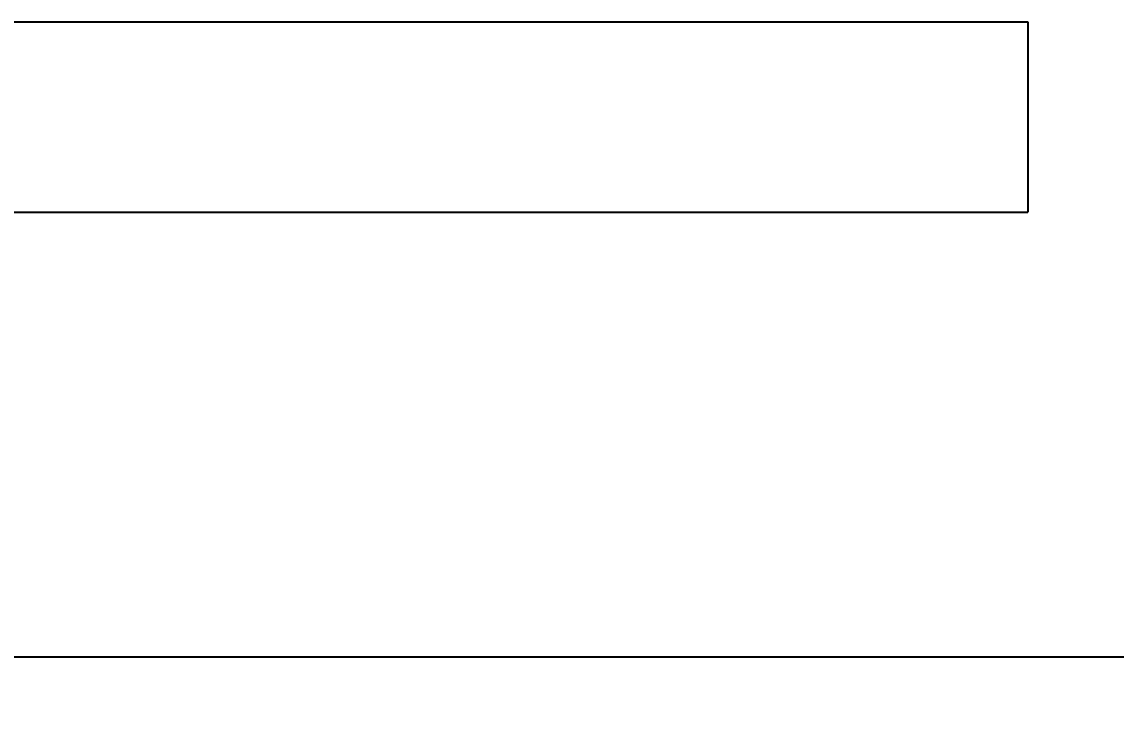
# Model space of a CAD drawing. Header units: metres. Extents: x -46 to 153, y -1 to 83.
# Drawn here: x -17.379 to -15.656, y 41.71 to 42.81 of the extents above; entities that cross this region are included whole.
import ezdxf

# ---------------------------------------------------------------- set-up
doc = ezdxf.new("R2010")
doc.units = ezdxf.units.M
doc.header["$LTSCALE"] = 0.018
doc.layers.add('DIMBLK', color=3, linetype='Continuous')
doc.styles.get("Standard").update_dxf_attribs({"font": 'ugtxt.shx'})
doc.dimstyles.new('CADWDOT', dxfattribs={"dimscale": 0.05, "dimtxt": 1.8, "dimasz": 0.08, "dimexe": 2, "dimexo": 0, "dimgap": 0.09, "dimtad": 0, "dimrnd": 0.001, "dimzin": 0, "dimdsep": 46, "dimtxsty": 'Standard', "dimblk": 'ARTDIM', "dimblk1": 'ARTDIM', "dimblk2": 'ARTDIM', "dimsah": 1, "dimcen": 0.09, "dimdle": 0.05, "dimse1": 1, "dimse2": 1, "dimadec": 0, "dimazin": 0, "dimtfac": 1, "dimtdec": 4, "dimtmove": 0, "dimatfit": 3, "dimldrblk": 'ARTDIM', "dimfxl": 0, "dimtvp": 0.9999, "dimtolj": 1, "dimtzin": 0, "dimarcsym": 0})

# ---------------------------------------------------------------- blocks, each defined once
blk = doc.blocks.new('ARTDIM')
at = {"layer": 'DIMBLK'}
for p, q in [((0, -24.9975), (0, 24.9975)), ((-24.9975, 0), (24.9975, 0))]:
    blk.add_line(p, q, dxfattribs=at)
blk.add_circle((0, 0), 8.25, dxfattribs=at)
blk = doc.blocks.new('*D149')
at = {"color": 0, "lineweight": -2}
blk.add_line((-26.4408, 41.8102), (-14.4488, 41.8102), dxfattribs=at)
at = {"layer": 'Defpoints', "color": 0}
for p in [(-26.4448, 42.5102), (-14.4448, 42.5102), (-14.4448, 41.8102)]:
    blk.add_point(p, dxfattribs=at)
at = {"color": 0, "lineweight": -2, "xscale": 0.004, "yscale": 0.004, "zscale": 0.004, "rotation": 180}
blk.add_blockref('ARTDIM', (-26.4448, 41.8102), dxfattribs=at)
at = {"color": 0, "lineweight": -2, "xscale": 0.004, "yscale": 0.004, "zscale": 0.004}
blk.add_blockref('ARTDIM', (-14.4448, 41.8102), dxfattribs=at)
at = {"color": 0, "insert": (-20.4448, 41.9002), "char_height": 0.09, "attachment_point": 5}
blk.add_mtext('\\A1;12.00', dxfattribs=at)

msp = doc.modelspace()

# ---------------------------------------------------------------- linework, layer by layer
for p, q in [((-19.0448, 42.8102), (-15.7948, 42.8102)), ((-15.7948, 42.8102), (-15.7948, 42.5102)), ((-19.0448, 42.5102), (-15.7948, 42.5102))]:
    msp.add_line(p, q)

# ---------------------------------------------------------------- dimensions: what is measured, and where the dimension line sits
dim = msp.add_linear_dim(base=(-14.4448, 41.8102), p1=(-26.4448, 42.5102), p2=(-14.4448, 42.5102), dimstyle='CADWDOT')
dim.commit()
dim.dimension.update_dxf_attribs({"geometry": '*D149', "text_midpoint": (-20.4448, 41.9002)})

doc.saveas('drawing.dxf')
